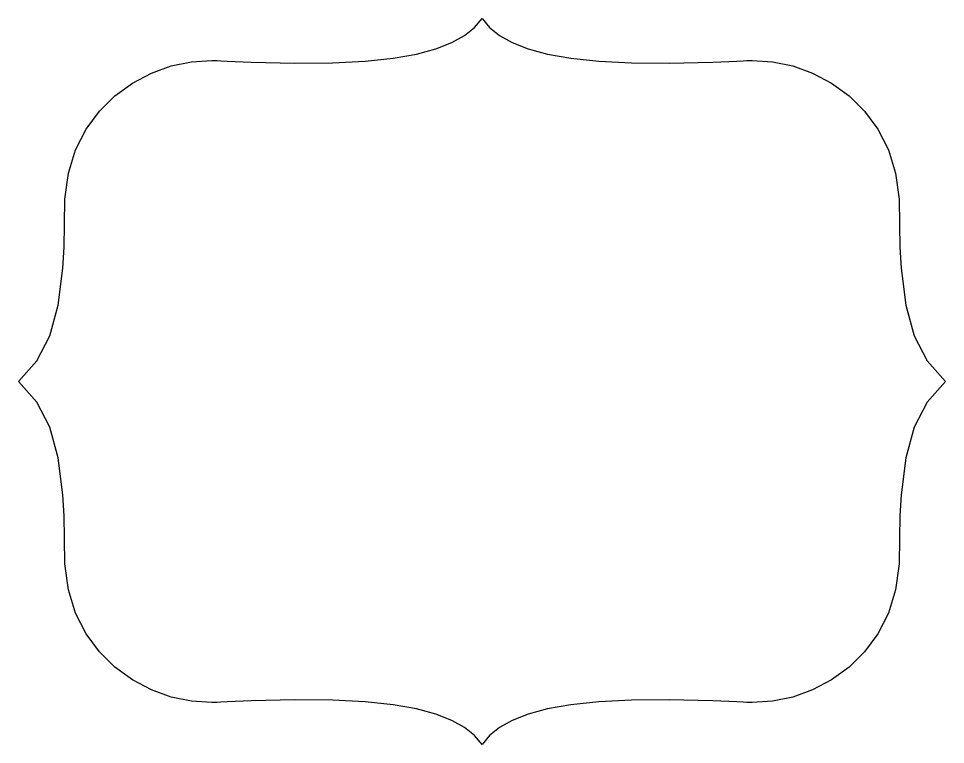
# Model space of a CAD drawing. Header units: inches. Extents: x 16 to 598, y 168 to 624.
import ezdxf

# ---------------------------------------------------------------- set-up
doc = ezdxf.new("R2010")
doc.units = ezdxf.units.IN
doc.header["$MEASUREMENT"] = 0
doc.layers.add('Layer0', color=7, linetype='Continuous')

# ---------------------------------------------------------------- blocks, each defined once
blk = doc.blocks.new('block 2')
at = {"layer": 'Layer0', "color": 142, "lineweight": 25, "true_color": 0x0095d8}
blk.add_lwpolyline([(597.5, 396), (586, 383.12), (577.88, 367.26), (572.61, 347.99), (569.67, 324.87), (568.91, 311.73), (568.54, 297.48), (568.33, 281.56), (566.16, 265.31), (561.65, 250.66), (555.09, 237.64), (546.76, 226.27), (536.96, 216.59), (525.98, 208.62), (514.11, 202.38), (501.63, 197.92), (488.84, 195.25), (476.03, 194.41), (472.86, 194.49), (470.48, 194.61), (466.56, 194.82), (451.46, 195.5), (424.1, 196.16), (400.3, 195.94), (379.79, 194.87), (362.32, 193.02), (347.61, 190.42), (335.42, 187.14), (325.47, 183.22), (317.51, 178.72), (311.28, 173.68), (306.5, 168.15), (301.72, 173.68), (295.49, 178.72), (287.53, 183.22), (277.58, 187.14), (265.39, 190.42), (250.68, 193.02), (233.21, 194.87), (212.7, 195.94), (188.9, 196.16), (161.54, 195.5), (146.44, 194.82), (142.52, 194.61), (140.14, 194.49), (136.97, 194.41), (124.16, 195.25), (111.37, 197.92), (98.89, 202.38), (87.02, 208.62), (76.04, 216.59), (66.24, 226.27), (57.91, 237.64), (51.35, 250.66), (46.84, 265.31), (44.67, 281.56), (44.46, 297.48), (44.09, 311.73), (43.33, 324.87), (40.39, 347.99), (35.12, 367.26), (27, 383.12), (15.5, 396), (27, 408.88), (35.12, 424.74), (40.39, 444.01), (43.33, 467.13), (44.09, 480.27), (44.46, 494.52), (44.67, 510.44), (46.84, 526.69), (51.35, 541.34), (57.91, 554.36), (66.24, 565.73), (76.04, 575.41), (87.02, 583.38), (98.89, 589.62), (111.37, 594.08), (124.16, 596.75), (136.97, 597.59), (140.14, 597.52), (142.52, 597.39), (146.44, 597.18), (161.54, 596.5), (188.9, 595.84), (212.7, 596.06), (233.21, 597.13), (250.68, 598.99), (265.39, 601.58), (277.58, 604.86), (287.53, 608.78), (295.49, 613.28), (301.72, 618.32), (306.5, 623.85), (311.28, 618.32), (317.51, 613.28), (325.47, 608.78), (335.42, 604.86), (347.61, 601.58), (362.32, 598.99), (379.79, 597.13), (400.3, 596.06), (424.1, 595.84), (451.46, 596.5), (466.56, 597.18), (470.48, 597.39), (472.86, 597.52), (476.03, 597.59), (488.84, 596.75), (501.63, 594.08), (514.11, 589.62), (525.98, 583.38), (536.96, 575.41), (546.76, 565.73), (555.09, 554.36), (561.65, 541.34), (566.16, 526.69), (568.33, 510.44), (568.54, 494.52), (568.91, 480.27), (569.67, 467.13), (572.61, 444.01), (577.88, 424.74), (586, 408.88), (597.5, 396)], dxfattribs=at)

msp = doc.modelspace()

# ---------------------------------------------------------------- block references
at = {"layer": 'Layer0'}
msp.add_blockref('block 2', (0, 0), dxfattribs=at)

doc.saveas('drawing.dxf')
